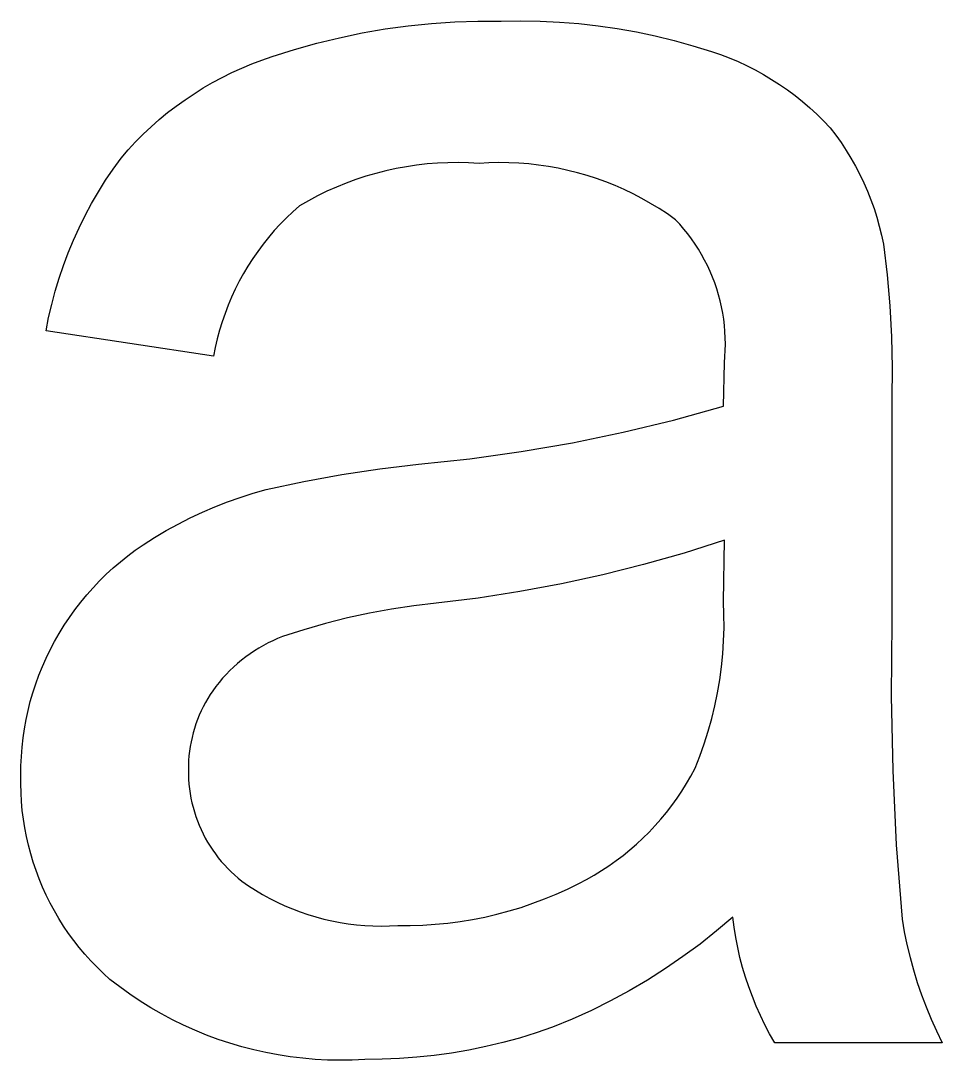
# Model space of a CAD drawing. Header units: millimetres. Extents: x 430 to 4403, y -1522 to 1254.
# Drawn here: x 3192.5 to 3211.74, y -1346.25 to -1324.55 of the extents above; entities that cross this region are included whole.
import ezdxf

# ---------------------------------------------------------------- set-up
doc = ezdxf.new("R2010")
doc.units = ezdxf.units.MM
doc.header["$MEASUREMENT"] = 0
doc.layers.add('Domyślny', color=7, linetype='Continuous', true_color=0x000000)

msp = doc.modelspace()

# ---------------------------------------------------------------- linework, layer by layer
at = {"layer": 'Domyślny'}
for p, q in [((3201.558, -1324.568), (3202.044, -1324.551)), ((3202.044, -1324.551), (3202.531, -1324.552)), ((3202.531, -1324.552), (3202.936, -1324.545)), ((3202.936, -1324.545), (3203.34, -1324.552)), ((3203.34, -1324.552), (3203.745, -1324.571)), ((3199.628, -1324.799), (3200.107, -1324.716)), ((3200.107, -1324.716), (3200.589, -1324.65)), ((3200.589, -1324.65), (3201.073, -1324.6)), ((3201.073, -1324.6), (3201.558, -1324.568)), ((3203.745, -1324.571), (3204.148, -1324.603)), ((3204.148, -1324.603), (3204.551, -1324.648)), ((3204.551, -1324.648), (3204.952, -1324.706)), ((3204.952, -1324.706), (3205.35, -1324.777)), ((3198.679, -1325.014), (3199.152, -1324.898)), ((3199.152, -1324.898), (3199.628, -1324.799)), ((3205.35, -1324.777), (3205.746, -1324.86)), ((3205.746, -1324.86), (3206.14, -1324.956)), ((3206.14, -1324.956), (3206.53, -1325.065)), ((3197.748, -1325.294), (3198.211, -1325.146)), ((3198.211, -1325.146), (3198.679, -1325.014)), ((3206.53, -1325.065), (3206.916, -1325.186)), ((3206.916, -1325.186), (3207.104, -1325.25)), ((3197.321, -1325.446), (3197.533, -1325.367)), ((3197.533, -1325.367), (3197.748, -1325.294)), ((3207.104, -1325.25), (3207.29, -1325.321)), ((3207.29, -1325.321), (3207.473, -1325.399)), ((3207.473, -1325.399), (3207.653, -1325.482)), ((3196.703, -1325.727), (3196.906, -1325.627)), ((3196.906, -1325.627), (3197.112, -1325.533)), ((3197.112, -1325.533), (3197.321, -1325.446)), ((3207.653, -1325.482), (3207.83, -1325.572)), ((3207.83, -1325.572), (3208.004, -1325.668)), ((3196.307, -1325.948), (3196.503, -1325.834)), ((3196.503, -1325.834), (3196.703, -1325.727)), ((3208.004, -1325.668), (3208.175, -1325.769)), ((3208.175, -1325.769), (3208.342, -1325.877)), ((3195.927, -1326.194), (3196.115, -1326.068)), ((3196.115, -1326.068), (3196.307, -1325.948)), ((3208.342, -1325.877), (3208.506, -1325.99)), ((3208.506, -1325.99), (3208.665, -1326.109)), ((3195.743, -1326.326), (3195.927, -1326.194)), ((3208.665, -1326.109), (3208.82, -1326.233)), ((3208.82, -1326.233), (3208.971, -1326.362)), ((3195.389, -1326.609), (3195.564, -1326.464)), ((3195.564, -1326.464), (3195.743, -1326.326)), ((3208.971, -1326.362), (3209.117, -1326.496)), ((3209.117, -1326.496), (3209.259, -1326.636)), ((3195.219, -1326.758), (3195.389, -1326.609)), ((3209.259, -1326.636), (3209.396, -1326.78)), ((3194.895, -1327.074), (3195.055, -1326.914)), ((3195.055, -1326.914), (3195.219, -1326.758)), ((3209.396, -1326.78), (3209.513, -1326.933)), ((3209.513, -1326.933), (3209.624, -1327.09)), ((3194.741, -1327.24), (3194.895, -1327.074)), ((3209.624, -1327.09), (3209.731, -1327.251)), ((3194.592, -1327.411), (3194.741, -1327.24)), ((3209.731, -1327.251), (3209.831, -1327.415)), ((3194.427, -1327.642), (3194.592, -1327.411)), ((3200.548, -1327.592), (3200.334, -1327.632)), ((3200.763, -1327.561), (3200.548, -1327.592)), ((3200.98, -1327.536), (3200.763, -1327.561)), ((3201.197, -1327.519), (3200.98, -1327.536)), ((3201.414, -1327.509), (3201.197, -1327.519)), ((3201.632, -1327.507), (3201.414, -1327.509)), ((3201.849, -1327.512), (3201.632, -1327.507)), ((3202.066, -1327.525), (3201.849, -1327.512)), ((3202.273, -1327.513), (3202.066, -1327.525)), ((3202.481, -1327.508), (3202.273, -1327.513)), ((3202.688, -1327.51), (3202.481, -1327.508)), ((3202.895, -1327.52), (3202.688, -1327.51)), ((3203.102, -1327.536), (3202.895, -1327.52)), ((3203.308, -1327.559), (3203.102, -1327.536)), ((3203.513, -1327.589), (3203.308, -1327.559)), ((3203.718, -1327.626), (3203.513, -1327.589)), ((3209.831, -1327.415), (3209.926, -1327.582)), ((3209.926, -1327.582), (3210.015, -1327.753)), ((3194.269, -1327.877), (3194.427, -1327.642)), ((3199.702, -1327.792), (3199.495, -1327.86)), ((3199.911, -1327.732), (3199.702, -1327.792)), ((3200.121, -1327.678), (3199.911, -1327.732)), ((3200.334, -1327.632), (3200.121, -1327.678)), ((3203.92, -1327.669), (3203.718, -1327.626)), ((3204.121, -1327.72), (3203.92, -1327.669)), ((3204.321, -1327.777), (3204.121, -1327.72)), ((3204.518, -1327.84), (3204.321, -1327.777)), ((3210.015, -1327.753), (3210.099, -1327.927)), ((3194.118, -1328.118), (3194.269, -1327.877)), ((3199.089, -1328.017), (3198.89, -1328.106)), ((3199.29, -1327.935), (3199.089, -1328.017)), ((3199.495, -1327.86), (3199.29, -1327.935)), ((3204.713, -1327.911), (3204.518, -1327.84)), ((3204.906, -1327.988), (3204.713, -1327.911)), ((3205.096, -1328.071), (3204.906, -1327.988)), ((3210.099, -1327.927), (3210.176, -1328.103)), ((3193.976, -1328.363), (3194.118, -1328.118)), ((3198.694, -1328.201), (3198.502, -1328.303)), ((3198.89, -1328.106), (3198.694, -1328.201)), ((3205.283, -1328.161), (3205.096, -1328.071)), ((3205.467, -1328.256), (3205.283, -1328.161)), ((3210.176, -1328.103), (3210.247, -1328.282)), ((3193.842, -1328.613), (3193.976, -1328.363)), ((3198.314, -1328.411), (3198.176, -1328.534)), ((3198.502, -1328.303), (3198.314, -1328.411)), ((3205.648, -1328.358), (3205.467, -1328.256)), ((3205.825, -1328.466), (3205.648, -1328.358)), ((3210.247, -1328.282), (3210.312, -1328.463)), ((3210.312, -1328.463), (3210.371, -1328.647)), ((3193.717, -1328.868), (3193.842, -1328.613)), ((3198.043, -1328.661), (3197.914, -1328.792)), ((3198.176, -1328.534), (3198.043, -1328.661)), ((3205.998, -1328.58), (3205.825, -1328.466)), ((3206.168, -1328.7), (3205.998, -1328.58)), ((3210.371, -1328.647), (3210.423, -1328.832)), ((3193.6, -1329.126), (3193.717, -1328.868)), ((3197.914, -1328.792), (3197.79, -1328.928)), ((3206.256, -1328.795), (3206.168, -1328.7)), ((3206.341, -1328.894), (3206.256, -1328.795)), ((3206.423, -1328.996), (3206.341, -1328.894)), ((3210.423, -1328.832), (3210.469, -1329.019)), ((3197.671, -1329.068), (3197.556, -1329.212)), ((3197.79, -1328.928), (3197.671, -1329.068)), ((3206.501, -1329.1), (3206.423, -1328.996)), ((3206.576, -1329.207), (3206.501, -1329.1)), ((3210.469, -1329.019), (3210.509, -1329.208)), ((3193.491, -1329.388), (3193.6, -1329.126)), ((3197.556, -1329.212), (3197.446, -1329.36)), ((3206.646, -1329.317), (3206.576, -1329.207)), ((3206.713, -1329.429), (3206.646, -1329.317)), ((3210.509, -1329.208), (3210.587, -1329.852)), ((3193.391, -1329.653), (3193.491, -1329.388)), ((3197.342, -1329.512), (3197.242, -1329.667)), ((3197.446, -1329.36), (3197.342, -1329.512)), ((3206.776, -1329.543), (3206.713, -1329.429)), ((3206.835, -1329.659), (3206.776, -1329.543)), ((3193.3, -1329.922), (3193.391, -1329.653)), ((3197.242, -1329.667), (3197.148, -1329.825)), ((3206.89, -1329.778), (3206.835, -1329.659)), ((3193.218, -1330.193), (3193.3, -1329.922)), ((3197.148, -1329.825), (3197.06, -1329.986)), ((3206.941, -1329.898), (3206.89, -1329.778)), ((3206.987, -1330.02), (3206.941, -1329.898)), ((3210.587, -1329.852), (3210.644, -1330.498)), ((3193.144, -1330.467), (3193.218, -1330.193)), ((3196.977, -1330.151), (3196.899, -1330.318)), ((3197.06, -1329.986), (3196.977, -1330.151)), ((3207.029, -1330.143), (3206.987, -1330.02)), ((3207.067, -1330.268), (3207.029, -1330.143)), ((3196.899, -1330.318), (3196.828, -1330.487)), ((3207.101, -1330.394), (3207.067, -1330.268)), ((3207.13, -1330.521), (3207.101, -1330.394)), ((3193.08, -1330.744), (3193.144, -1330.467)), ((3196.828, -1330.487), (3196.762, -1330.659)), ((3207.154, -1330.649), (3207.13, -1330.521)), ((3210.644, -1330.498), (3210.68, -1331.146)), ((3193.025, -1331.022), (3193.08, -1330.744)), ((3196.702, -1330.833), (3196.648, -1331.009)), ((3196.762, -1330.659), (3196.702, -1330.833)), ((3207.175, -1330.778), (3207.154, -1330.649)), ((3207.19, -1330.907), (3207.175, -1330.778)), ((3196.522, -1331.547), (3193.025, -1331.022)), ((3196.648, -1331.009), (3196.6, -1331.187)), ((3207.201, -1331.037), (3207.19, -1330.907)), ((3207.208, -1331.168), (3207.201, -1331.037)), ((3196.6, -1331.187), (3196.558, -1331.366)), ((3207.21, -1331.298), (3207.208, -1331.168)), ((3210.68, -1331.146), (3210.694, -1331.794)), ((3196.558, -1331.366), (3196.522, -1331.547)), ((3207.201, -1331.559), (3207.208, -1331.428)), ((3207.208, -1331.428), (3207.21, -1331.298)), ((3207.17, -1332.596), (3207.189, -1331.689)), ((3207.189, -1331.689), (3207.201, -1331.559)), ((3210.694, -1331.794), (3210.687, -1332.443)), ((3210.687, -1332.443), (3210.687, -1337.093)), ((3206.127, -1332.884), (3207.17, -1332.596)), ((3205.074, -1333.138), (3206.127, -1332.884)), ((3204.014, -1333.357), (3205.074, -1333.138)), ((3202.947, -1333.542), (3204.014, -1333.357)), ((3201.875, -1333.691), (3202.947, -1333.542)), ((3199.998, -1333.901), (3200.799, -1333.806)), ((3200.799, -1333.806), (3201.875, -1333.691)), ((3198.409, -1334.166), (3199.201, -1334.021)), ((3199.201, -1334.021), (3199.998, -1333.901)), ((3197.621, -1334.336), (3198.409, -1334.166)), ((3196.813, -1334.594), (3197.079, -1334.499)), ((3197.079, -1334.499), (3197.349, -1334.413)), ((3197.349, -1334.413), (3197.621, -1334.336)), ((3196.289, -1334.808), (3196.549, -1334.697)), ((3196.549, -1334.697), (3196.813, -1334.594)), ((3195.781, -1335.056), (3196.033, -1334.928)), ((3196.033, -1334.928), (3196.289, -1334.808)), ((3195.29, -1335.336), (3195.533, -1335.192)), ((3195.533, -1335.192), (3195.781, -1335.056)), ((3195.051, -1335.488), (3195.29, -1335.336)), ((3207.189, -1335.394), (3206.349, -1335.661)), ((3207.17, -1336.672), (3207.189, -1335.394)), ((3194.731, -1335.719), (3194.889, -1335.601)), ((3194.889, -1335.601), (3195.051, -1335.488)), ((3194.428, -1335.972), (3194.577, -1335.843)), ((3194.577, -1335.843), (3194.731, -1335.719)), ((3206.349, -1335.661), (3205.502, -1335.902)), ((3194.283, -1336.105), (3194.428, -1335.972)), ((3205.502, -1335.902), (3204.647, -1336.117)), ((3194.007, -1336.388), (3194.142, -1336.244)), ((3194.142, -1336.244), (3194.283, -1336.105)), ((3204.647, -1336.117), (3203.786, -1336.305)), ((3193.876, -1336.536), (3194.007, -1336.388)), ((3202.919, -1336.467), (3202.048, -1336.601)), ((3203.786, -1336.305), (3202.919, -1336.467)), ((3193.63, -1336.845), (3193.751, -1336.688)), ((3193.751, -1336.688), (3193.876, -1336.536)), ((3201.173, -1336.708), (3200.706, -1336.762)), ((3202.048, -1336.601), (3201.173, -1336.708)), ((3207.18, -1336.946), (3207.17, -1336.672)), ((3193.516, -1337.006), (3193.63, -1336.845)), ((3199.777, -1336.917), (3199.318, -1337.017)), ((3200.24, -1336.832), (3199.777, -1336.917)), ((3200.706, -1336.762), (3200.24, -1336.832)), ((3193.407, -1337.17), (3193.516, -1337.006)), ((3198.861, -1337.131), (3198.409, -1337.261)), ((3199.318, -1337.017), (3198.861, -1337.131)), ((3207.181, -1337.22), (3207.18, -1336.946)), ((3210.687, -1337.093), (3210.672, -1338.647)), ((3193.205, -1337.51), (3193.303, -1337.338)), ((3193.303, -1337.338), (3193.407, -1337.17)), ((3198.409, -1337.261), (3197.961, -1337.405)), ((3207.172, -1337.494), (3207.181, -1337.22)), ((3193.114, -1337.681), (3193.205, -1337.51)), ((3197.66, -1337.539), (3197.563, -1337.59)), ((3197.759, -1337.491), (3197.66, -1337.539)), ((3197.859, -1337.446), (3197.759, -1337.491)), ((3197.961, -1337.405), (3197.859, -1337.446)), ((3207.154, -1337.768), (3207.172, -1337.494)), ((3193.029, -1337.855), (3193.114, -1337.681)), ((3197.284, -1337.765), (3197.195, -1337.829)), ((3197.375, -1337.703), (3197.284, -1337.765)), ((3197.468, -1337.645), (3197.375, -1337.703)), ((3197.563, -1337.59), (3197.468, -1337.645)), ((3207.127, -1338.04), (3207.154, -1337.768)), ((3192.95, -1338.032), (3193.029, -1337.855)), ((3197.024, -1337.967), (3196.942, -1338.041)), ((3197.108, -1337.897), (3197.024, -1337.967)), ((3197.195, -1337.829), (3197.108, -1337.897)), ((3192.811, -1338.393), (3192.877, -1338.211)), ((3192.877, -1338.211), (3192.95, -1338.032)), ((3196.786, -1338.196), (3196.713, -1338.277)), ((3196.863, -1338.117), (3196.786, -1338.196)), ((3196.942, -1338.041), (3196.863, -1338.117)), ((3207.09, -1338.312), (3207.127, -1338.04)), ((3192.75, -1338.577), (3192.811, -1338.393)), ((3196.574, -1338.447), (3196.509, -1338.536)), ((3196.642, -1338.361), (3196.574, -1338.447)), ((3196.713, -1338.277), (3196.642, -1338.361)), ((3207.044, -1338.582), (3207.09, -1338.312)), ((3192.696, -1338.763), (3192.75, -1338.577)), ((3196.454, -1338.617), (3196.403, -1338.7)), ((3196.509, -1338.536), (3196.454, -1338.617)), ((3206.989, -1338.851), (3207.044, -1338.582)), ((3210.672, -1338.647), (3210.703, -1340.201)), ((3192.649, -1338.951), (3192.696, -1338.763)), ((3196.308, -1338.871), (3196.266, -1338.958)), ((3196.354, -1338.784), (3196.308, -1338.871)), ((3196.403, -1338.7), (3196.354, -1338.784)), ((3206.925, -1339.117), (3206.989, -1338.851)), ((3192.608, -1339.14), (3192.649, -1338.951)), ((3196.226, -1339.048), (3196.189, -1339.138)), ((3196.266, -1338.958), (3196.226, -1339.048)), ((3192.573, -1339.331), (3192.608, -1339.14)), ((3196.155, -1339.23), (3196.125, -1339.323)), ((3196.189, -1339.138), (3196.155, -1339.23)), ((3206.851, -1339.381), (3206.925, -1339.117)), ((3192.524, -1339.715), (3192.545, -1339.522)), ((3192.545, -1339.522), (3192.573, -1339.331)), ((3196.074, -1339.511), (3196.053, -1339.606)), ((3196.098, -1339.416), (3196.074, -1339.511)), ((3196.125, -1339.323), (3196.098, -1339.416)), ((3206.769, -1339.642), (3206.851, -1339.381)), ((3192.51, -1339.908), (3192.524, -1339.715)), ((3196.036, -1339.703), (3196.021, -1339.799)), ((3196.053, -1339.606), (3196.036, -1339.703)), ((3206.677, -1339.901), (3206.769, -1339.642)), ((3192.502, -1340.102), (3192.51, -1339.908)), ((3196.01, -1339.896), (3196.003, -1339.994)), ((3196.021, -1339.799), (3196.01, -1339.896)), ((3206.577, -1340.156), (3206.677, -1339.901)), ((3192.501, -1340.295), (3192.502, -1340.102)), ((3195.999, -1340.091), (3195.998, -1340.189)), ((3196.003, -1339.994), (3195.999, -1340.091)), ((3206.491, -1340.317), (3206.577, -1340.156)), ((3192.499, -1340.48), (3192.501, -1340.295)), ((3195.998, -1340.189), (3195.998, -1340.288)), ((3195.998, -1340.288), (3196.002, -1340.386)), ((3196.002, -1340.386), (3196.009, -1340.485)), ((3206.399, -1340.475), (3206.491, -1340.317)), ((3210.703, -1340.201), (3210.778, -1341.754)), ((3192.503, -1340.665), (3192.499, -1340.48)), ((3196.009, -1340.485), (3196.02, -1340.583)), ((3196.02, -1340.583), (3196.034, -1340.681)), ((3206.302, -1340.631), (3206.399, -1340.475)), ((3192.513, -1340.85), (3192.503, -1340.665)), ((3196.034, -1340.681), (3196.051, -1340.778)), ((3196.051, -1340.778), (3196.071, -1340.875)), ((3206.093, -1340.931), (3206.2, -1340.782)), ((3206.2, -1340.782), (3206.302, -1340.631)), ((3192.53, -1341.034), (3192.513, -1340.85)), ((3192.553, -1341.218), (3192.53, -1341.034)), ((3196.071, -1340.875), (3196.095, -1340.971)), ((3196.095, -1340.971), (3196.122, -1341.066)), ((3205.981, -1341.076), (3206.093, -1340.931)), ((3192.582, -1341.4), (3192.553, -1341.218)), ((3196.122, -1341.066), (3196.152, -1341.16)), ((3196.152, -1341.16), (3196.186, -1341.253)), ((3196.186, -1341.253), (3196.222, -1341.345)), ((3205.743, -1341.354), (3205.864, -1341.217)), ((3205.864, -1341.217), (3205.981, -1341.076)), ((3192.617, -1341.582), (3192.582, -1341.4)), ((3196.222, -1341.345), (3196.262, -1341.435)), ((3196.262, -1341.435), (3196.305, -1341.524)), ((3205.487, -1341.615), (3205.617, -1341.487)), ((3205.617, -1341.487), (3205.743, -1341.354)), ((3192.658, -1341.762), (3192.617, -1341.582)), ((3196.305, -1341.524), (3196.35, -1341.612)), ((3196.35, -1341.612), (3196.399, -1341.698)), ((3196.399, -1341.698), (3196.451, -1341.782)), ((3205.353, -1341.74), (3205.487, -1341.615)), ((3192.706, -1341.941), (3192.658, -1341.762)), ((3196.451, -1341.782), (3196.505, -1341.864)), ((3196.505, -1341.864), (3196.562, -1341.945)), ((3205.073, -1341.975), (3205.215, -1341.859)), ((3205.215, -1341.859), (3205.353, -1341.74)), ((3210.778, -1341.754), (3210.898, -1343.304)), ((3192.759, -1342.118), (3192.706, -1341.941)), ((3192.818, -1342.293), (3192.759, -1342.118)), ((3196.562, -1341.945), (3196.622, -1342.023)), ((3196.622, -1342.023), (3196.685, -1342.1)), ((3196.685, -1342.1), (3196.75, -1342.174)), ((3204.777, -1342.191), (3204.927, -1342.085)), ((3204.927, -1342.085), (3205.073, -1341.975)), ((3192.884, -1342.466), (3192.818, -1342.293)), ((3196.75, -1342.174), (3196.818, -1342.246)), ((3196.818, -1342.246), (3196.888, -1342.316)), ((3196.888, -1342.316), (3196.96, -1342.383)), ((3204.468, -1342.387), (3204.624, -1342.291)), ((3204.624, -1342.291), (3204.777, -1342.191)), ((3192.955, -1342.637), (3192.884, -1342.466)), ((3196.96, -1342.383), (3197.035, -1342.448)), ((3197.035, -1342.448), (3197.111, -1342.51)), ((3197.111, -1342.51), (3197.253, -1342.609)), ((3203.913, -1342.677), (3204.147, -1342.562)), ((3204.147, -1342.562), (3204.309, -1342.477)), ((3204.309, -1342.477), (3204.468, -1342.387)), ((3193.031, -1342.805), (3192.955, -1342.637)), ((3197.253, -1342.609), (3197.399, -1342.702)), ((3197.399, -1342.702), (3197.547, -1342.791)), ((3197.547, -1342.791), (3197.698, -1342.874)), ((3203.433, -1342.885), (3203.675, -1342.785)), ((3203.675, -1342.785), (3203.913, -1342.677)), ((3193.114, -1342.971), (3193.031, -1342.805)), ((3193.201, -1343.134), (3193.114, -1342.971)), ((3197.698, -1342.874), (3197.853, -1342.952)), ((3197.853, -1342.952), (3198.009, -1343.025)), ((3202.942, -1343.06), (3203.189, -1342.976)), ((3203.189, -1342.976), (3203.433, -1342.885)), ((3193.295, -1343.294), (3193.201, -1343.134)), ((3198.009, -1343.025), (3198.169, -1343.092)), ((3198.169, -1343.092), (3198.33, -1343.153)), ((3198.33, -1343.153), (3198.494, -1343.209)), ((3198.494, -1343.209), (3198.659, -1343.259)), ((3202.185, -1343.262), (3202.439, -1343.203)), ((3202.439, -1343.203), (3202.692, -1343.136)), ((3202.692, -1343.136), (3202.942, -1343.06)), ((3193.393, -1343.45), (3193.295, -1343.294)), ((3198.659, -1343.259), (3198.826, -1343.304)), ((3198.826, -1343.304), (3198.995, -1343.342)), ((3198.995, -1343.342), (3199.164, -1343.375)), ((3199.164, -1343.375), (3199.335, -1343.402)), ((3199.335, -1343.402), (3199.507, -1343.423)), ((3199.507, -1343.423), (3199.679, -1343.438)), ((3199.679, -1343.438), (3199.851, -1343.447)), ((3200.197, -1343.447), (3200.37, -1343.438)), ((3200.37, -1343.438), (3200.631, -1343.438)), ((3200.631, -1343.438), (3200.892, -1343.43)), ((3200.892, -1343.43), (3201.152, -1343.413)), ((3201.152, -1343.413), (3201.412, -1343.388)), ((3201.412, -1343.388), (3201.671, -1343.355)), ((3201.671, -1343.355), (3201.929, -1343.312)), ((3201.929, -1343.312), (3202.185, -1343.262)), ((3207.364, -1343.263), (3207.027, -1343.55)), ((3207.392, -1343.475), (3207.364, -1343.263)), ((3210.898, -1343.304), (3210.945, -1343.572)), ((3193.497, -1343.603), (3193.393, -1343.45)), ((3193.606, -1343.752), (3193.497, -1343.603)), ((3199.851, -1343.447), (3200.024, -1343.45)), ((3200.024, -1343.45), (3200.197, -1343.447)), ((3207.027, -1343.55), (3206.68, -1343.826)), ((3207.426, -1343.687), (3207.392, -1343.475)), ((3210.945, -1343.572), (3211, -1343.839)), ((3193.72, -1343.898), (3193.606, -1343.752)), ((3206.68, -1343.826), (3206.323, -1344.089)), ((3207.467, -1343.897), (3207.426, -1343.687)), ((3211, -1343.839), (3211.064, -1344.104)), ((3193.839, -1344.04), (3193.72, -1343.898)), ((3193.963, -1344.178), (3193.839, -1344.04)), ((3206.323, -1344.089), (3205.958, -1344.34)), ((3207.514, -1344.106), (3207.467, -1343.897)), ((3194.091, -1344.311), (3193.963, -1344.178)), ((3194.223, -1344.44), (3194.091, -1344.311)), ((3207.569, -1344.313), (3207.514, -1344.106)), ((3211.064, -1344.104), (3211.135, -1344.367)), ((3194.36, -1344.565), (3194.223, -1344.44)), ((3205.958, -1344.34), (3205.584, -1344.578)), ((3207.63, -1344.518), (3207.569, -1344.313)), ((3207.698, -1344.722), (3207.63, -1344.518)), ((3211.135, -1344.367), (3211.215, -1344.628)), ((3194.565, -1344.723), (3194.36, -1344.565)), ((3194.775, -1344.875), (3194.565, -1344.723)), ((3205.584, -1344.578), (3205.202, -1344.802)), ((3207.772, -1344.923), (3207.698, -1344.722)), ((3211.215, -1344.628), (3211.303, -1344.886)), ((3194.991, -1345.019), (3194.775, -1344.875)), ((3205.202, -1344.802), (3204.813, -1345.014)), ((3207.853, -1345.121), (3207.772, -1344.923)), ((3211.303, -1344.886), (3211.4, -1345.141)), ((3195.211, -1345.156), (3194.991, -1345.019)), ((3195.435, -1345.286), (3195.211, -1345.156)), ((3204.813, -1345.014), (3204.416, -1345.211)), ((3207.94, -1345.317), (3207.853, -1345.121)), ((3211.4, -1345.141), (3211.504, -1345.392)), ((3195.664, -1345.408), (3195.435, -1345.286)), ((3204.013, -1345.395), (3203.603, -1345.565)), ((3204.416, -1345.211), (3204.013, -1345.395)), ((3208.033, -1345.51), (3207.94, -1345.317)), ((3211.504, -1345.392), (3211.616, -1345.641)), ((3195.897, -1345.522), (3195.664, -1345.408)), ((3196.133, -1345.628), (3195.897, -1345.522)), ((3203.603, -1345.565), (3203.259, -1345.683)), ((3208.133, -1345.699), (3208.033, -1345.51)), ((3196.373, -1345.727), (3196.133, -1345.628)), ((3196.616, -1345.817), (3196.373, -1345.727)), ((3196.862, -1345.899), (3196.616, -1345.817)), ((3202.911, -1345.789), (3202.56, -1345.885)), ((3203.259, -1345.683), (3202.911, -1345.789)), ((3208.239, -1345.886), (3208.133, -1345.699)), ((3211.616, -1345.641), (3211.736, -1345.886)), ((3197.111, -1345.972), (3196.862, -1345.899)), ((3197.362, -1346.037), (3197.111, -1345.972)), ((3197.615, -1346.094), (3197.362, -1346.037)), ((3201.85, -1346.042), (3201.491, -1346.103)), ((3202.206, -1345.969), (3201.85, -1346.042)), ((3202.56, -1345.885), (3202.206, -1345.969)), ((3211.736, -1345.886), (3208.239, -1345.886)), ((3197.87, -1346.142), (3197.615, -1346.094)), ((3198.126, -1346.181), (3197.87, -1346.142)), ((3198.384, -1346.212), (3198.126, -1346.181)), ((3198.642, -1346.234), (3198.384, -1346.212)), ((3198.901, -1346.248), (3198.642, -1346.234)), ((3199.16, -1346.252), (3198.901, -1346.248)), ((3199.419, -1346.248), (3199.16, -1346.252)), ((3199.678, -1346.235), (3199.419, -1346.248)), ((3200.042, -1346.232), (3199.678, -1346.235)), ((3200.406, -1346.218), (3200.042, -1346.232)), ((3200.769, -1346.191), (3200.406, -1346.218)), ((3201.13, -1346.153), (3200.769, -1346.191)), ((3201.491, -1346.103), (3201.13, -1346.153))]:
    msp.add_line(p, q, dxfattribs=at)

doc.saveas('drawing.dxf')
